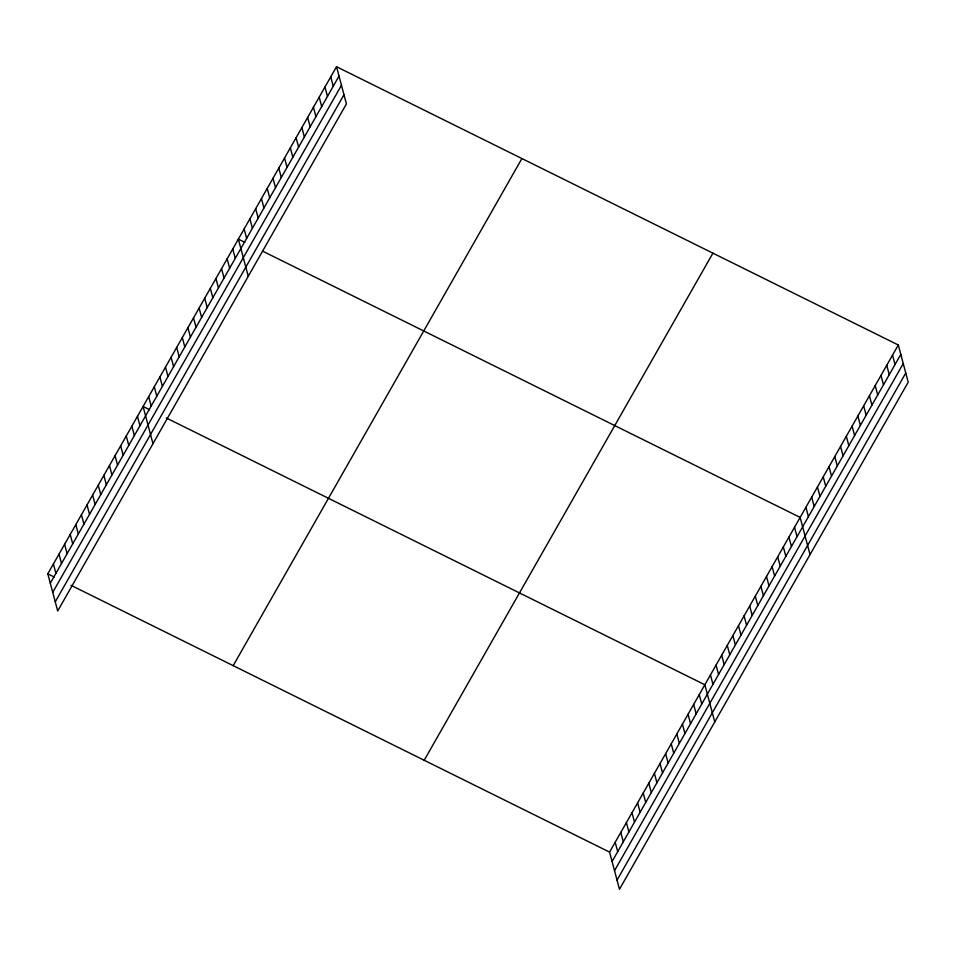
<?xml version="1.0" encoding="UTF-8"?>
<svg xmlns="http://www.w3.org/2000/svg" width="956" height="956" viewBox="0 0 956 956"><rect width="100%" height="100%" fill="white"/><g stroke="black" fill="none" stroke-linecap="round" stroke-linejoin="round"><path stroke-width="1.43" d="M336.524 66.717L346.419 103.893L57.695 611.004L47.8 573.815L336.524 66.717L898.305 344.997L908.2 382.185L619.476 889.283L609.581 852.107L898.305 344.997M50.298 583.22L339.022 76.11M52.735 592.385L341.459 85.287M55.257 601.826L343.969 94.728M233.192 665.651L521.904 158.553M424.201 760.271L712.913 253.161M612.091 861.499L900.803 354.401M614.529 870.665L903.253 363.567M617.038 880.118L905.762 373.019M244.796 242.322L238.355 239.131L248.249 276.308M262.816 251.249L800.136 517.411L810.031 554.6M149.518 409.658L143.077 406.479L152.972 443.656M166.248 417.951L704.859 684.759L714.753 721.935M47.8 573.815L54.241 577.006M70.971 585.299L609.581 852.107M892.534 355.142L895.031 364.547M886.762 365.288L889.259 374.68M880.978 375.421L883.487 384.826M875.206 385.567L877.716 394.971M869.434 395.712L871.932 405.105M863.662 405.858L866.16 415.251M857.89 415.991L860.388 425.396M852.107 426.137L854.616 435.542M846.335 436.283L848.832 445.675M840.563 446.416L843.061 455.821M834.791 456.562L837.289 465.966M829.019 466.707L831.517 476.1M823.236 476.853L825.745 486.245M817.464 486.986L819.961 496.391M811.692 497.132L814.189 506.525M805.92 507.278L808.418 516.67M794.532 527.258L797.041 536.663M788.927 537.105L791.437 546.497M783.322 546.952L785.832 556.344M777.718 556.786L780.227 566.191M772.113 566.633L774.623 576.038M766.509 576.48L769.018 585.873M760.904 586.327L763.414 595.719M755.3 596.162L757.809 605.566M749.695 606.008L752.205 615.413M744.091 615.855L746.6 625.248M738.486 625.702L740.996 635.095M732.882 635.537L735.391 644.942M727.277 645.384L729.787 654.788M721.672 655.23L724.182 664.623M716.068 665.077L718.577 674.47M710.463 674.912L712.973 684.317M699.254 694.606L701.764 703.998M693.65 704.452L696.159 713.845M688.045 714.287L690.555 723.692M682.441 724.134L684.95 733.539M676.836 733.981L679.346 743.374M671.232 743.816L673.741 753.22M665.627 753.663L668.136 763.067M660.022 763.509L662.532 772.914M654.418 773.356L656.927 782.749M648.813 783.191L651.323 792.596M643.209 793.038L645.718 802.442M637.604 802.885L640.114 812.289M632 812.731L634.509 822.124M626.395 822.566L628.905 831.971M620.791 832.413L623.3 841.818M615.186 842.26L617.696 851.653M330.74 76.862L333.25 86.255M324.968 86.996L327.478 96.401M319.196 97.142L321.694 106.546M313.425 107.287L315.922 116.68M307.653 117.421L310.15 126.825M301.869 127.566L304.378 136.971M296.097 137.712L298.595 147.105M290.325 147.857L292.823 157.25M284.553 157.991L287.051 167.396M278.782 168.136L281.279 177.529M272.998 178.282L275.507 187.675M267.226 188.416L269.723 197.82M261.454 198.561L263.952 207.966M255.682 208.707L258.18 218.099M249.898 218.84L252.408 228.245M244.127 228.986L246.636 238.391M232.75 248.978L235.248 258.371M227.146 258.813L229.643 268.218M221.541 268.66L224.039 278.065M215.936 278.507L218.434 287.899M210.332 288.354L212.829 297.746M204.727 298.188L207.225 307.593M199.123 308.035L201.62 317.44M193.518 317.882L196.016 327.275M187.914 327.729L190.411 337.121M182.309 337.564L184.807 346.968M176.705 347.41L179.202 356.815M171.1 357.257L173.598 366.65M165.496 367.104L167.993 376.497M159.891 376.939L162.389 386.344M154.286 386.786L156.784 396.19M148.682 396.632L151.179 406.025M137.473 416.314L139.97 425.719M131.868 426.161L134.366 435.566M126.264 436.008L128.761 445.4M120.659 445.855L123.157 455.247M115.055 455.689L117.552 465.094M109.45 465.536L111.948 474.941M103.846 475.383L106.343 484.776M98.241 485.23L100.739 494.622M92.636 495.065L95.134 504.469M87.032 504.911L89.529 514.316M81.427 514.758L83.925 524.151M75.823 524.605L78.32 533.998M70.218 534.44L72.716 543.845M64.614 544.287L67.111 553.691M59.009 554.133L61.507 563.526M53.405 563.968L55.902 573.373"/></g></svg>
